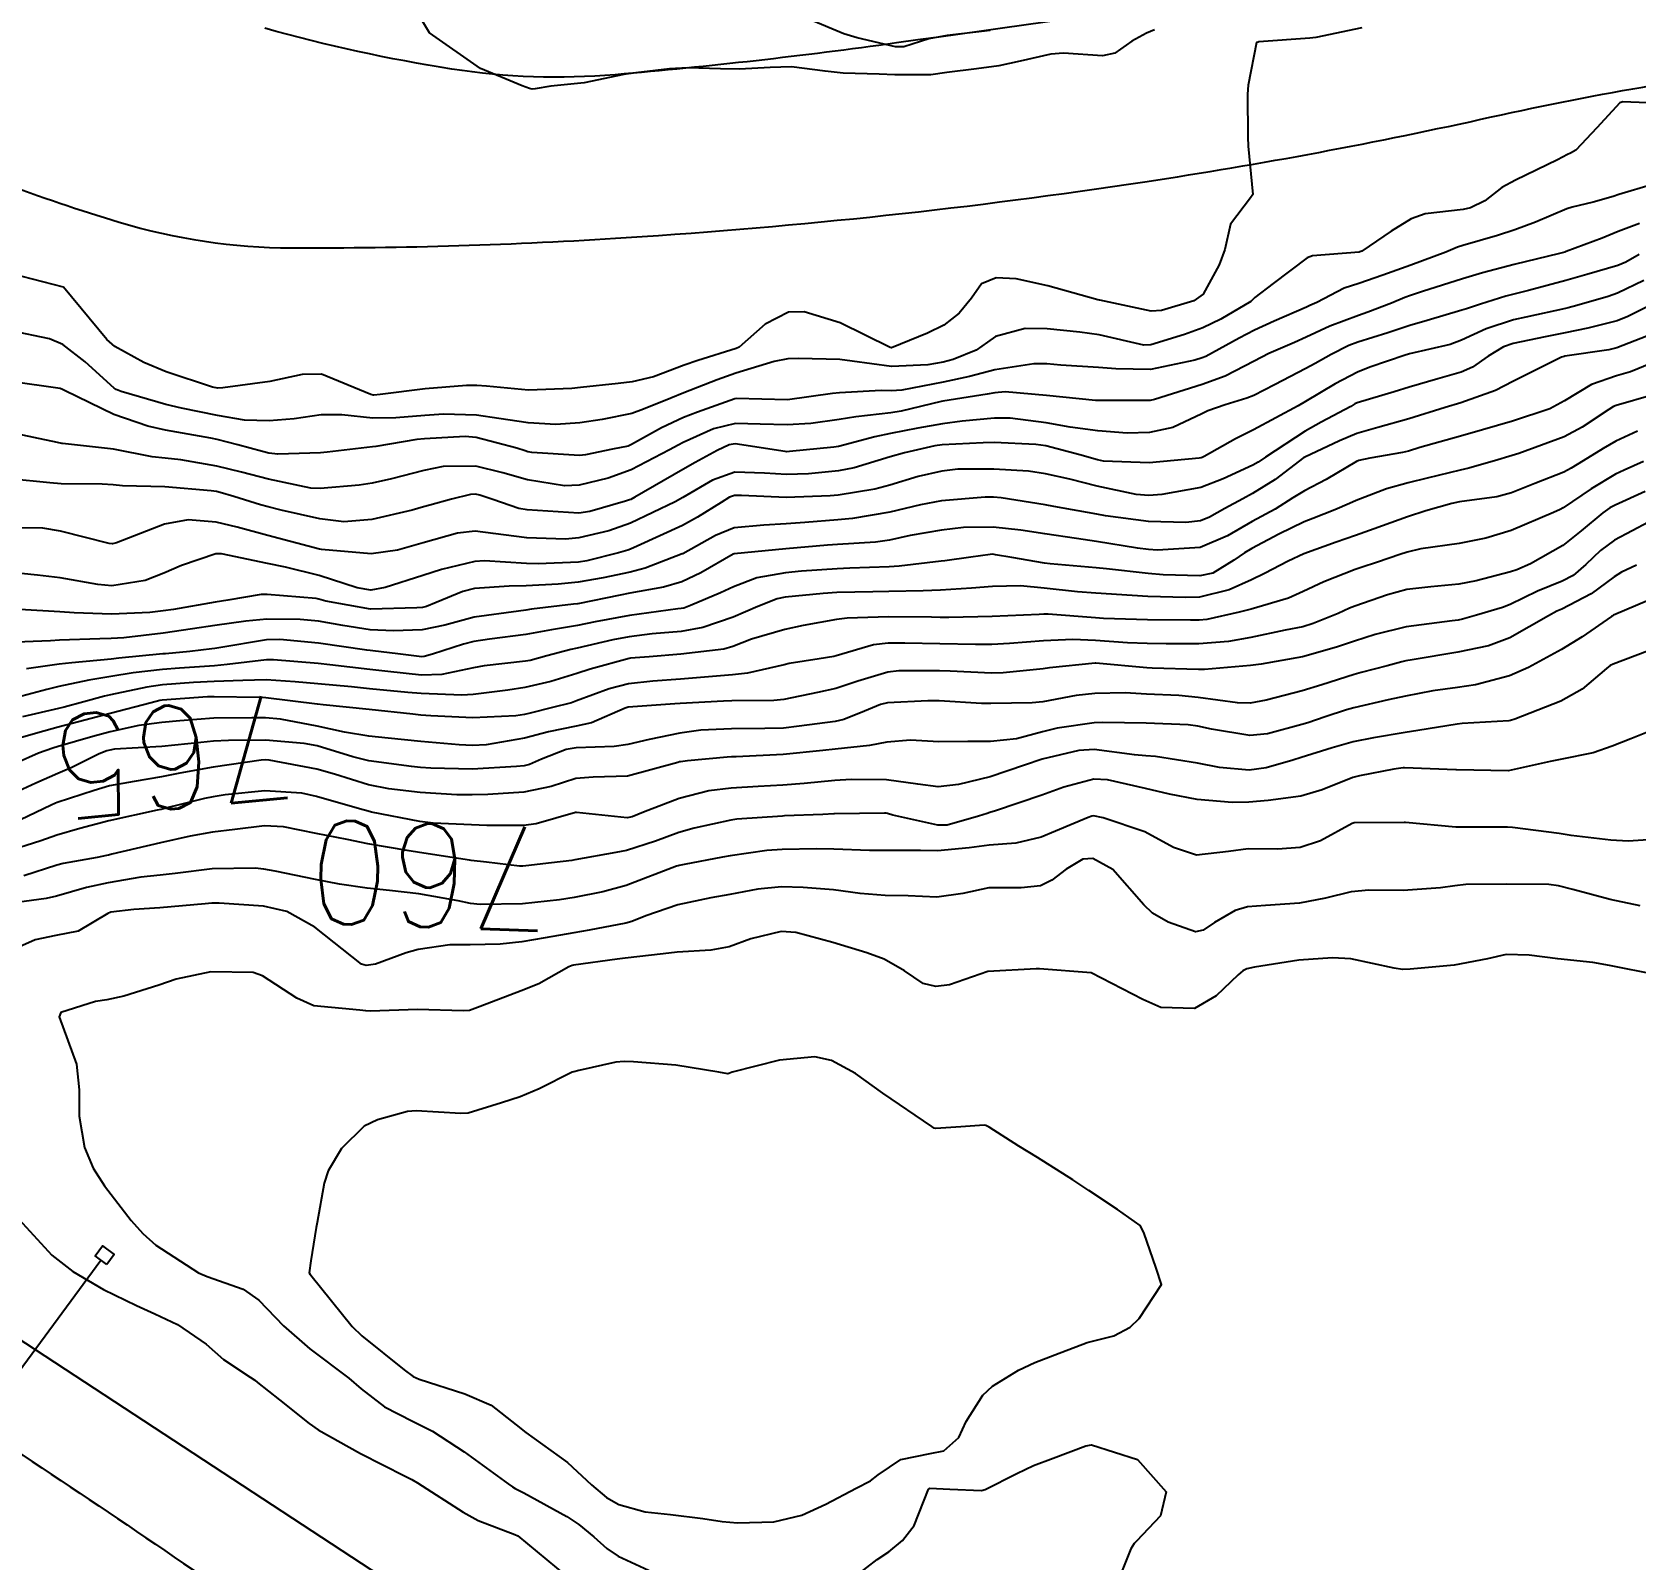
# Model space of a CAD drawing. Header units: metres. Extents: x 307586 to 320046, y 7427249 to 7434250.
# Drawn here: x 318467.9 to 318529.8, y 7430171.3 to 7430230.3 of the extents above; entities that cross this region are included whole.
import ezdxf
from ezdxf.enums import TextEntityAlignment as Align

# ---------------------------------------------------------------- set-up
doc = ezdxf.new("R2010")
doc.units = ezdxf.units.M
doc.header["$MEASUREMENT"] = 0
for name, color, linetype in [('Cotas', 45, 'Continuous'), ('Curvas de Nivel 1m', 11, 'Continuous'), ('Curvas de Nivel 5m', 15, 'Continuous'), ('Linha Férrea', 20, 'Continuous'), ('Portico', 45, 'Continuous'), ('Vias Primárias', 230, 'Continuous')]:
    doc.layers.add(name, color=color, linetype=linetype)
doc.styles.add('Style-STANDARD', font='STANDARD.shx')

msp = doc.modelspace()

# ---------------------------------------------------------------- linework, layer by layer
at = {"layer": 'Curvas de Nivel 1m', "flags": 128}
for points, elevation in [([(318511.237, 7430230.349), (318510.92, 7430230.23), (318510.355, 7430229.919), (318509.7, 7430229.451), (318509.224, 7430229.353), (318507.722, 7430229.456), (318507.225, 7430229.418), (318506.049, 7430229.139), (318505.218, 7430228.965), (318504.356, 7430228.849), (318503.213, 7430228.703), (318502.6, 7430228.621), (318501.212, 7430228.612), (318500.602, 7430228.646), (318499.212, 7430228.681), (318498.511, 7430228.763), (318497.216, 7430228.925), (318496.396, 7430228.901), (318495.214, 7430228.84), (318494.47, 7430228.851), (318493.214, 7430228.882), (318492.502, 7430228.842), (318491.211, 7430228.697), (318490.742, 7430228.622), (318489.205, 7430228.308), (318489.084, 7430228.292), (318487.929, 7430228.183), (318487.312, 7430228.079), (318487.202, 7430228.058), (318487.102, 7430228.092), (318486.81, 7430228.196), (318485.213, 7430228.859), (318483.233, 7430230.24), (318482.486, 7430231.492)], 779), ([(318519.239, 7430230.427), (318517.467, 7430230.06), (318517.235, 7430230.028), (318515.259, 7430229.885), (318515.233, 7430229.876), (318515.174, 7430229.861), (318514.852, 7430228.22), (318514.826, 7430227.864), (318514.841, 7430226.209), (318514.851, 7430225.863), (318515.035, 7430223.991), (318514.947, 7430223.862), (318514.166, 7430222.851), (318513.953, 7430221.872), (318513.728, 7430221.273), (318513.116, 7430220.149), (318512.752, 7430219.885), (318511.501, 7430219.51), (318511.107, 7430219.484), (318509.128, 7430219.915), (318509.113, 7430219.915), (318509.042, 7430219.931), (318507.118, 7430220.47), (318505.888, 7430220.736), (318505.121, 7430220.771), (318504.556, 7430220.548), (318504.164, 7430219.989), (318503.691, 7430219.407), (318503.097, 7430218.948), (318502.463, 7430218.639), (318501.084, 7430218.072), (318501.031, 7430218.083), (318499.098, 7430219.033), (318497.702, 7430219.466), (318497.104, 7430219.447), (318496.195, 7430218.985), (318495.19, 7430218.098), (318495.082, 7430218.049), (318493.604, 7430217.589), (318493.076, 7430217.397), (318491.884, 7430216.951), (318491.069, 7430216.763), (318490.523, 7430216.701), (318489.067, 7430216.535), (318488.739, 7430216.5), (318487.065, 7430216.442), (318485.441, 7430216.588), (318485.067, 7430216.623), (318484.671, 7430216.619), (318483.065, 7430216.487), (318481.338, 7430216.266), (318481.089, 7430216.243), (318481.063, 7430216.242), (318480.974, 7430216.271), (318479.071, 7430217.049), (318478.322, 7430217.046), (318477.068, 7430216.77), (318475.255, 7430216.528), (318475.065, 7430216.517), (318474.855, 7430216.552), (318473.071, 7430217.145), (318472.211, 7430217.509), (318471.08, 7430218.127), (318470.776, 7430218.393), (318469.103, 7430220.41), (318467.11, 7430220.935)], 778), ([(318531.201, 7430227.493), (318529.32, 7430227.57), (318529.201, 7430227.531), (318528.316, 7430226.575), (318527.502, 7430225.707), (318527.294, 7430225.596), (318527.181, 7430225.539), (318526.791, 7430225.328), (318525.171, 7430224.553), (318524.647, 7430224.266), (318523.996, 7430223.752), (318523.438, 7430223.478), (318523.158, 7430223.417), (318521.69, 7430223.247), (318521.152, 7430223.06), (318520.369, 7430222.573), (318519.244, 7430221.809), (318519.168, 7430221.774), (318519.132, 7430221.764), (318517.331, 7430221.628), (318517.13, 7430221.553), (318515.822, 7430220.552), (318515.114, 7430220.015), (318515.037, 7430219.937), (318514.951, 7430219.862), (318513.793, 7430219.183), (318513.097, 7430218.851), (318512.392, 7430218.592), (318511.087, 7430218.189), (318510.821, 7430218.179), (318509.092, 7430218.568), (318508.351, 7430218.681), (318507.096, 7430218.809), (318506.238, 7430218.821), (318505.091, 7430218.508), (318504.78, 7430218.291), (318504.344, 7430217.987), (318503.46, 7430217.616), (318503.078, 7430217.522), (318502.483, 7430217.415), (318501.076, 7430217.357), (318499.564, 7430217.559), (318499.079, 7430217.621), (318497.489, 7430217.656), (318497.079, 7430217.65), (318496.55, 7430217.55), (318495.073, 7430217.094), (318494.342, 7430216.835), (318493.065, 7430216.328), (318492.563, 7430216.127), (318491.5, 7430215.699), (318491.054, 7430215.542), (318489.902, 7430215.31), (318489.048, 7430215.177), (318488.115, 7430215.111), (318487.048, 7430215.172), (318485.912, 7430215.345), (318485.052, 7430215.47), (318483.779, 7430215.506), (318483.051, 7430215.465), (318481.936, 7430215.371), (318481.049, 7430215.355), (318479.851, 7430215.481), (318479.051, 7430215.481), (318478.014, 7430215.335), (318477.047, 7430215.248), (318476.09, 7430215.281), (318475.05, 7430215.462), (318473.66, 7430215.748), (318473.056, 7430215.885), (318471.336, 7430216.386), (318471.138, 7430216.464), (318471.064, 7430216.511), (318469.941, 7430217.535), (318469.081, 7430218.199), (318468.568, 7430218.415), (318467.086, 7430218.727)], 777), ([(318530.464, 7430224.383), (318529.166, 7430223.991), (318528.941, 7430223.916), (318528.178, 7430223.7), (318527.358, 7430223.51), (318527.159, 7430223.44), (318525.953, 7430222.926), (318525.146, 7430222.631), (318524.474, 7430222.416), (318523.137, 7430222.022), (318522.938, 7430221.96), (318522.481, 7430221.77), (318521.128, 7430221.269), (318520.049, 7430220.876), (318519.12, 7430220.56), (318518.563, 7430220.371), (318517.503, 7430219.826), (318517.239, 7430219.701), (318517.11, 7430219.649), (318515.853, 7430219.098), (318515.096, 7430218.754), (318514.508, 7430218.45), (318513.48, 7430217.876), (318513.221, 7430217.739), (318513.081, 7430217.685), (318512.791, 7430217.595), (318511.076, 7430217.239), (318509.743, 7430217.257), (318509.077, 7430217.313), (318507.615, 7430217.407), (318507.078, 7430217.457), (318506.581, 7430217.46), (318505.075, 7430217.221), (318504.091, 7430216.971), (318503.07, 7430216.746), (318501.477, 7430216.434), (318501.067, 7430216.409), (318500.679, 7430216.421), (318499.066, 7430216.336), (318498.806, 7430216.313), (318497.063, 7430216.07), (318495.076, 7430216.113), (318495.031, 7430216.1), (318493.586, 7430215.583), (318493.052, 7430215.376), (318492.198, 7430214.98), (318491.036, 7430214.335), (318490.905, 7430214.281), (318490.303, 7430214.157), (318489.261, 7430213.937), (318489.03, 7430213.915), (318487.185, 7430214.035), (318487.032, 7430214.06), (318486.929, 7430214.089), (318486.615, 7430214.196), (318485.039, 7430214.611), (318484.615, 7430214.648), (318483.038, 7430214.558), (318482.753, 7430214.529), (318481.166, 7430214.268), (318481.033, 7430214.249), (318479.281, 7430214.037), (318479.03, 7430214.019), (318477.376, 7430213.96), (318477.03, 7430214.008), (318476.787, 7430214.07), (318475.841, 7430214.328), (318475.036, 7430214.534), (318474.797, 7430214.582), (318473.041, 7430214.895), (318472.362, 7430215.051), (318471.05, 7430215.498), (318469.168, 7430216.409), (318469.063, 7430216.468), (318468.978, 7430216.496), (318467.066, 7430216.77)], 776), ([(318529.954, 7430221.682), (318529.437, 7430221.379), (318529.129, 7430221.252), (318527.927, 7430220.9), (318527.123, 7430220.679), (318525.677, 7430220.29), (318525.117, 7430220.151), (318524.798, 7430220.062), (318523.819, 7430219.753), (318523.287, 7430219.582), (318523.109, 7430219.524), (318521.76, 7430219.124), (318521.1, 7430218.93), (318520.243, 7430218.651), (318519.09, 7430218.295), (318518.741, 7430218.161), (318518.055, 7430217.82), (318517.434, 7430217.472), (318517.077, 7430217.273), (318515.871, 7430216.648), (318515.067, 7430216.235), (318514.802, 7430216.126), (318513.963, 7430215.871), (318513.297, 7430215.642), (318513.058, 7430215.524), (318511.945, 7430215.001), (318511.046, 7430214.797), (318510.183, 7430214.781), (318509.047, 7430214.862), (318507.977, 7430215.013), (318507.051, 7430215.174), (318505.663, 7430215.361), (318505.054, 7430215.36), (318503.81, 7430215.234), (318503.05, 7430215.139), (318502.097, 7430214.964), (318501.044, 7430214.761), (318500.437, 7430214.641), (318499.036, 7430214.268), (318498.854, 7430214.233), (318497.133, 7430214.069), (318497.042, 7430214.061), (318496.972, 7430214.071), (318495.037, 7430214.366), (318494.807, 7430214.332), (318494.345, 7430214.107), (318493.501, 7430213.643), (318493.025, 7430213.372), (318491.167, 7430212.3), (318491.014, 7430212.219), (318490.965, 7430212.199), (318490.811, 7430212.152), (318489.43, 7430211.745), (318489.008, 7430211.691), (318487.41, 7430211.785), (318487.009, 7430211.812), (318486.684, 7430211.869), (318485.68, 7430212.21), (318485.18, 7430212.383), (318485.015, 7430212.424), (318484.822, 7430212.414), (318484.083, 7430212.229), (318483.249, 7430211.999), (318483.01, 7430211.933), (318482.569, 7430211.807), (318481.005, 7430211.438), (318479.929, 7430211.356), (318479.005, 7430211.465), (318477.508, 7430211.805), (318477.009, 7430211.932), (318476.711, 7430212.015), (318475.679, 7430212.33), (318475.158, 7430212.482), (318475.015, 7430212.518), (318474.807, 7430212.55), (318473.016, 7430212.698), (318471.378, 7430212.746), (318471.017, 7430212.778), (318470.601, 7430212.811), (318469.017, 7430212.816), (318468.575, 7430212.856), (318467.019, 7430213.012)], 774), ([(318530.13, 7430220.673), (318529.118, 7430220.188), (318528.751, 7430220.059), (318527.541, 7430219.706), (318527.204, 7430219.617), (318527.111, 7430219.594), (318525.579, 7430219.259), (318525.104, 7430219.151), (318524.041, 7430218.808), (318523.092, 7430218.374), (318522.649, 7430218.207), (318521.084, 7430217.843), (318521.041, 7430217.833), (318520.919, 7430217.792), (318519.556, 7430217.327), (318519.076, 7430217.135), (318518.21, 7430216.68), (318517.065, 7430215.994), (318516.788, 7430215.834), (318515.053, 7430214.903), (318514.363, 7430214.554), (318513.153, 7430213.879), (318513.073, 7430213.839), (318513.032, 7430213.823), (318512.961, 7430213.81), (318511.03, 7430213.627), (318509.263, 7430213.695), (318509.031, 7430213.741), (318508.35, 7430213.937), (318507.038, 7430214.282), (318506.652, 7430214.342), (318505.039, 7430214.411), (318504.618, 7430214.405), (318503.038, 7430214.33), (318502.75, 7430214.291), (318501.575, 7430214.022), (318501.031, 7430213.866), (318499.635, 7430213.436), (318499.026, 7430213.319), (318497.877, 7430213.209), (318497.024, 7430213.175), (318496.179, 7430213.237), (318495.025, 7430213.267), (318494.164, 7430212.966), (318493.015, 7430212.286), (318492.724, 7430212.124), (318491.004, 7430211.307), (318490.161, 7430210.999), (318488.999, 7430210.731), (318488.487, 7430210.687), (318486.998, 7430210.734), (318485.69, 7430210.899), (318485.001, 7430210.993), (318484.313, 7430210.913), (318482.996, 7430210.541), (318481.996, 7430210.255), (318480.991, 7430210.117), (318479.067, 7430210.289), (318478.993, 7430210.3), (318476.998, 7430210.824), (318475.813, 7430211.14), (318475.003, 7430211.336), (318473.919, 7430211.435), (318473.002, 7430211.261), (318471.149, 7430210.543), (318470.994, 7430210.497), (318470.872, 7430210.514), (318468.992, 7430210.995), (318468.305, 7430211.105), (318466.993, 7430211.122)], 773), ([(318530.309, 7430219.678), (318529.514, 7430219.279), (318529.104, 7430219.119), (318527.974, 7430218.827), (318527.097, 7430218.656), (318526.315, 7430218.502), (318525.09, 7430218.243), (318524.716, 7430218.116), (318524.114, 7430217.75), (318523.512, 7430217.322), (318523.077, 7430217.131), (318522.171, 7430216.871), (318521.071, 7430216.555), (318520.486, 7430216.379), (318519.064, 7430215.942), (318518.971, 7430215.904), (318518.817, 7430215.812), (318517.673, 7430215.207), (318517.053, 7430214.859), (318515.524, 7430213.853), (318515.243, 7430213.654), (318515.038, 7430213.538), (318513.883, 7430213.012), (318513.021, 7430212.683), (318511.522, 7430212.406), (318511.018, 7430212.373), (318510.523, 7430212.409), (318509.021, 7430212.727), (318507.969, 7430212.995), (318507.025, 7430213.207), (318506.37, 7430213.304), (318505.027, 7430213.383), (318503.639, 7430213.381), (318503.026, 7430213.314), (318502.107, 7430213.097), (318501.02, 7430212.765), (318500.435, 7430212.62), (318499.016, 7430212.382), (318498.716, 7430212.353), (318497.015, 7430212.286), (318495.289, 7430212.369), (318495.016, 7430212.369), (318494.817, 7430212.3), (318494.501, 7430212.105), (318493.587, 7430211.534), (318493.004, 7430211.217), (318491.261, 7430210.412), (318490.994, 7430210.291), (318490.892, 7430210.253), (318490.54, 7430210.155), (318489.311, 7430209.844), (318488.987, 7430209.799), (318487.438, 7430209.734), (318486.986, 7430209.739), (318485.36, 7430209.842), (318484.987, 7430209.825), (318483.699, 7430209.516), (318482.979, 7430209.283), (318481.529, 7430208.819), (318480.97, 7430208.719), (318480.446, 7430208.8), (318478.978, 7430209.281), (318477.681, 7430209.605), (318476.984, 7430209.738), (318475.207, 7430210.12), (318474.99, 7430210.121), (318473.665, 7430209.67), (318472.978, 7430209.373), (318472.255, 7430209.09), (318470.97, 7430208.885), (318470.432, 7430208.932), (318468.971, 7430209.194), (318468.103, 7430209.288), (318466.973, 7430209.414)], 772), ([(318530.25, 7430218.524), (318529.089, 7430218.073), (318528.78, 7430218), (318527.083, 7430217.746), (318527.052, 7430217.741), (318526.951, 7430217.712), (318525.073, 7430216.767), (318524.397, 7430216.42), (318523.065, 7430215.946), (318522.465, 7430215.769), (318521.058, 7430215.324), (318519.862, 7430214.995), (318519.052, 7430214.762), (318518.38, 7430214.486), (318517.043, 7430213.855), (318517.002, 7430213.831), (318515.894, 7430212.983), (318515.022, 7430212.442), (318514.642, 7430212.238), (318513.957, 7430211.871), (318513.356, 7430211.53), (318513.008, 7430211.387), (318512.445, 7430211.326), (318511.008, 7430211.369), (318509.348, 7430211.588), (318509.01, 7430211.648), (318507.346, 7430211.947), (318507.013, 7430212.007), (318505.318, 7430212.278), (318505.016, 7430212.303), (318504.698, 7430212.302), (318503.015, 7430212.169), (318502.203, 7430212.012), (318501.01, 7430211.724), (318499.572, 7430211.48), (318499.007, 7430211.425), (318497.736, 7430211.332), (318497.005, 7430211.27), (318496.149, 7430211.228), (318495.003, 7430211.118), (318494.277, 7430210.83), (318493.017, 7430210.12), (318493, 7430210.113), (318491.562, 7430209.563), (318490.982, 7430209.411), (318489.948, 7430209.19), (318488.976, 7430209.022), (318488.206, 7430208.946), (318486.973, 7430208.883), (318486.31, 7430208.863), (318484.971, 7430208.776), (318484.528, 7430208.666), (318483.5, 7430208.235), (318483.118, 7430208.082), (318482.961, 7430208.05), (318482.745, 7430208.028), (318480.96, 7430207.977), (318479.232, 7430208.287), (318478.964, 7430208.37), (318478.861, 7430208.394), (318476.966, 7430208.543), (318476.736, 7430208.544), (318475.446, 7430208.333), (318474.962, 7430208.247), (318473.347, 7430207.968), (318472.958, 7430207.909), (318472.441, 7430207.851), (318470.957, 7430207.789), (318469.517, 7430207.844), (318468.958, 7430207.876), (318467.416, 7430207.967)], 771), ([(318530.493, 7430216.252), (318529.064, 7430215.844), (318528.954, 7430215.801), (318528.782, 7430215.693), (318527.756, 7430215.003), (318527.052, 7430214.635), (318525.305, 7430213.995), (318525.045, 7430213.912), (318524.912, 7430213.874), (318524.487, 7430213.746), (318523.368, 7430213.427), (318523.037, 7430213.344), (318521.77, 7430213.041), (318521.029, 7430212.856), (318520.194, 7430212.63), (318519.018, 7430212.177), (318518.769, 7430212.06), (318518.203, 7430211.818), (318517.351, 7430211.485), (318517.008, 7430211.346), (318516.034, 7430210.876), (318514.998, 7430210.321), (318514.708, 7430210.151), (318514.298, 7430209.867), (318513.488, 7430209.372), (318512.984, 7430209.262), (318511.575, 7430209.31), (318510.985, 7430209.358), (318509.376, 7430209.537), (318508.988, 7430209.573), (318507.21, 7430209.728), (318506.99, 7430209.751), (318505.73, 7430209.969), (318505.098, 7430210.083), (318504.994, 7430210.098), (318504.883, 7430210.092), (318504.144, 7430209.988), (318503.141, 7430209.848), (318502.99, 7430209.827), (318501.374, 7430209.637), (318500.987, 7430209.609), (318499.473, 7430209.558), (318498.985, 7430209.536), (318497.601, 7430209.447), (318496.983, 7430209.388), (318495.876, 7430209.19), (318494.974, 7430208.847), (318494.472, 7430208.604), (318493.31, 7430208.117), (318493.058, 7430208.023), (318492.962, 7430208.008), (318492.83, 7430207.99), (318490.959, 7430207.74), (318489.633, 7430207.486), (318488.955, 7430207.352), (318487.954, 7430207.179), (318486.951, 7430206.999), (318485.56, 7430206.822), (318484.948, 7430206.734), (318484.544, 7430206.627), (318483.359, 7430206.236), (318483.035, 7430206.146), (318482.941, 7430206.141), (318482.019, 7430206.254), (318481.049, 7430206.373), (318480.944, 7430206.384), (318480.817, 7430206.398), (318478.947, 7430206.665), (318477.454, 7430206.811), (318476.948, 7430206.794), (318475.097, 7430206.49), (318474.944, 7430206.464), (318474.835, 7430206.45), (318473.984, 7430206.35), (318473.041, 7430206.259), (318472.941, 7430206.252), (318471.239, 7430206.085), (318470.938, 7430206.053), (318469.429, 7430205.912), (318468.935, 7430205.852), (318467.678, 7430205.676)], 769), ([(318529.881, 7430214.855), (318529.051, 7430214.469), (318528.563, 7430214.179), (318527.789, 7430213.703), (318527.324, 7430213.421), (318527.036, 7430213.27), (318525.927, 7430212.829), (318525.024, 7430212.474), (318524.45, 7430212.317), (318523.018, 7430212.119), (318522.72, 7430212.061), (318521.716, 7430211.779), (318521.011, 7430211.551), (318519.723, 7430211.085), (318519.003, 7430210.826), (318518.256, 7430210.562), (318516.996, 7430210.111), (318516.4, 7430209.839), (318515.477, 7430209.361), (318514.982, 7430209.114), (318514.123, 7430208.721), (318512.971, 7430208.449), (318512.43, 7430208.429), (318510.971, 7430208.475), (318510.376, 7430208.511), (318508.973, 7430208.598), (318508.259, 7430208.652), (318506.976, 7430208.792), (318506.064, 7430208.876), (318504.976, 7430208.859), (318504.17, 7430208.793), (318502.974, 7430208.712), (318502.302, 7430208.682), (318500.972, 7430208.656), (318500.36, 7430208.649), (318498.972, 7430208.623), (318498.436, 7430208.59), (318496.969, 7430208.446), (318496.661, 7430208.381), (318495.919, 7430208.086), (318494.959, 7430207.673), (318493.796, 7430207.27), (318492.953, 7430207.122), (318491.839, 7430207.024), (318490.951, 7430206.917), (318490.316, 7430206.789), (318488.946, 7430206.476), (318488.698, 7430206.42), (318487.766, 7430206.182), (318487.126, 7430206.002), (318486.94, 7430205.965), (318485.353, 7430205.797), (318484.935, 7430205.719), (318483.709, 7430205.454), (318482.931, 7430205.436), (318481.624, 7430205.569), (318480.934, 7430205.646), (318479.388, 7430205.833), (318478.937, 7430205.879), (318477.219, 7430206.027), (318476.939, 7430206.022), (318475.43, 7430205.838), (318474.935, 7430205.796), (318473.579, 7430205.707), (318472.932, 7430205.651), (318471.789, 7430205.519), (318470.928, 7430205.382), (318470.083, 7430205.24), (318468.922, 7430204.987), (318468.456, 7430204.879), (318466.913, 7430204.465)], 768), ([(318530.113, 7430213.679), (318529.375, 7430213.35), (318529.035, 7430213.188), (318528.093, 7430212.633), (318527.016, 7430211.895), (318526.898, 7430211.829), (318526.649, 7430211.715), (318525.006, 7430211.018), (318524.026, 7430210.726), (318523.001, 7430210.519), (318521.525, 7430210.309), (318520.997, 7430210.182), (318520.704, 7430210.085), (318519.846, 7430209.801), (318519.21, 7430209.587), (318518.988, 7430209.511), (318517.768, 7430209.035), (318516.975, 7430208.656), (318516.403, 7430208.407), (318514.965, 7430207.982), (318514.868, 7430207.957), (318514.508, 7430207.865), (318513.251, 7430207.586), (318512.96, 7430207.554), (318512.625, 7430207.551), (318510.96, 7430207.569), (318509.265, 7430207.622), (318508.96, 7430207.645), (318507.122, 7430207.788), (318506.961, 7430207.786), (318506.784, 7430207.776), (318504.96, 7430207.698), (318503.293, 7430207.663), (318502.96, 7430207.664), (318502.625, 7430207.671), (318500.959, 7430207.684), (318499.371, 7430207.633), (318498.958, 7430207.579), (318497.672, 7430207.347), (318496.954, 7430207.2), (318495.677, 7430206.816), (318494.947, 7430206.534), (318494.61, 7430206.44), (318492.944, 7430206.236), (318491.722, 7430206.138), (318491.005, 7430206.087), (318490.942, 7430206.079), (318489.442, 7430205.658), (318488.933, 7430205.496), (318487.918, 7430205.19), (318486.924, 7430204.948), (318486.268, 7430204.854), (318484.92, 7430204.69), (318484.483, 7430204.661), (318482.92, 7430204.72), (318482.405, 7430204.764), (318480.922, 7430204.905), (318480.227, 7430204.974), (318478.925, 7430205.092), (318478.047, 7430205.178), (318476.927, 7430205.245), (318476.026, 7430205.224), (318474.926, 7430205.187), (318474.122, 7430205.151), (318472.923, 7430205.055), (318472.318, 7430204.973), (318470.917, 7430204.666), (318470.692, 7430204.616), (318469.886, 7430204.4), (318469.126, 7430204.192), (318468.91, 7430204.142), (318467.514, 7430203.817)], 767), ([(318530.183, 7430212.521), (318529.018, 7430212.002), (318528.818, 7430211.89), (318528.545, 7430211.695), (318527.707, 7430211.002), (318527, 7430210.438), (318525.755, 7430209.729), (318525.223, 7430209.503), (318524.988, 7430209.422), (318523.661, 7430209.075), (318522.981, 7430208.945), (318521.907, 7430208.848), (318520.977, 7430208.737), (318520.237, 7430208.535), (318518.967, 7430208.093), (318518.766, 7430208.012), (318518.328, 7430207.816), (318517.364, 7430207.421), (318516.958, 7430207.302), (318516.284, 7430207.168), (318514.953, 7430206.889), (318514.088, 7430206.732), (318512.951, 7430206.643), (318511.688, 7430206.636), (318510.95, 7430206.648), (318510.189, 7430206.68), (318508.951, 7430206.774), (318508.084, 7430206.806), (318506.951, 7430206.755), (318505.631, 7430206.651), (318504.949, 7430206.617), (318504.322, 7430206.613), (318502.949, 7430206.647), (318501.594, 7430206.665), (318500.949, 7430206.669), (318500.379, 7430206.605), (318498.944, 7430206.172), (318498.849, 7430206.146), (318498.281, 7430206.057), (318497.132, 7430205.876), (318496.939, 7430205.835), (318495.515, 7430205.511), (318494.933, 7430205.439), (318493.707, 7430205.337), (318492.93, 7430205.277), (318491.86, 7430205.205), (318490.927, 7430205.099), (318490.175, 7430204.907), (318488.917, 7430204.434), (318488.721, 7430204.367), (318487.983, 7430204.179), (318487.13, 7430203.969), (318486.91, 7430203.913), (318486.575, 7430203.861), (318484.909, 7430203.779), (318483.289, 7430203.856), (318482.909, 7430203.892), (318482.59, 7430203.925), (318480.911, 7430204.102), (318479.135, 7430204.288), (318478.913, 7430204.307), (318478.893, 7430204.31), (318476.917, 7430204.557), (318476.66, 7430204.57), (318474.917, 7430204.599), (318474.668, 7430204.591), (318472.914, 7430204.459), (318472.827, 7430204.448), (318472.495, 7430204.366), (318470.909, 7430203.95), (318469.683, 7430203.625), (318468.903, 7430203.418), (318468.112, 7430203.207), (318466.897, 7430202.856)], 766), ([(318529.843, 7430209.682), (318529.264, 7430209.412), (318528.986, 7430209.222), (318528.102, 7430208.572), (318526.967, 7430207.983), (318526.777, 7430207.902), (318526.45, 7430207.718), (318524.954, 7430206.866), (318524.139, 7430206.56), (318522.948, 7430206.315), (318521.186, 7430206.027), (318520.945, 7430205.988), (318520.786, 7430205.95), (318520.215, 7430205.797), (318519.212, 7430205.536), (318518.939, 7430205.46), (318517.696, 7430205.062), (318516.933, 7430204.827), (318515.544, 7430204.466), (318514.928, 7430204.349), (318514.437, 7430204.356), (318512.923, 7430204.574), (318512.175, 7430204.64), (318510.925, 7430204.703), (318510.1, 7430204.744), (318508.925, 7430204.728), (318508.211, 7430204.65), (318506.92, 7430204.401), (318506.515, 7430204.36), (318504.918, 7430204.331), (318504.56, 7430204.342), (318502.919, 7430204.439), (318502.483, 7430204.443), (318500.918, 7430204.356), (318500.653, 7430204.296), (318500.041, 7430204.039), (318499.24, 7430203.716), (318498.909, 7430203.643), (318497.516, 7430203.455), (318496.906, 7430203.39), (318496.191, 7430203.366), (318494.906, 7430203.359), (318493.712, 7430203.305), (318492.904, 7430203.194), (318491.714, 7430202.951), (318490.899, 7430202.759), (318490.375, 7430202.678), (318488.897, 7430202.626), (318488.51, 7430202.561), (318487.56, 7430202.183), (318487.104, 7430201.975), (318486.89, 7430201.925), (318486.593, 7430201.897), (318484.889, 7430201.795), (318483.291, 7430201.834), (318482.889, 7430201.864), (318482.542, 7430201.898), (318480.891, 7430202.125), (318480.279, 7430202.276), (318478.897, 7430202.695), (318478.396, 7430202.797), (318476.899, 7430202.925), (318475.47, 7430202.903), (318474.898, 7430202.876), (318474.407, 7430202.836), (318472.896, 7430202.68), (318471.078, 7430202.57), (318470.894, 7430202.539), (318470.778, 7430202.507), (318470.476, 7430202.394), (318469.423, 7430201.867), (318468.881, 7430201.633), (318468.033, 7430201.261), (318466.867, 7430200.714)], 764), ([(318530.324, 7430208.326), (318528.964, 7430207.742), (318528.93, 7430207.724), (318528.877, 7430207.691), (318527.747, 7430206.91), (318526.95, 7430206.42), (318525.683, 7430205.729), (318524.94, 7430205.4), (318523.636, 7430205.053), (318522.935, 7430204.953), (318521.98, 7430204.821), (318520.931, 7430204.621), (318520.254, 7430204.473), (318518.927, 7430204.169), (318518.648, 7430204.091), (318517.827, 7430203.821), (318517.151, 7430203.596), (318516.918, 7430203.53), (318515.595, 7430203.168), (318514.912, 7430203.104), (318513.433, 7430203.349), (318512.909, 7430203.463), (318512.535, 7430203.511), (318510.91, 7430203.582), (318509.235, 7430203.601), (318508.909, 7430203.587), (318507.473, 7430203.378), (318506.906, 7430203.239), (318505.908, 7430202.97), (318504.902, 7430202.872), (318504.021, 7430202.87), (318502.902, 7430202.862), (318501.808, 7430202.922), (318500.901, 7430202.845), (318500.223, 7430202.713), (318498.898, 7430202.567), (318498.429, 7430202.523), (318496.896, 7430202.373), (318495.076, 7430202.279), (318494.895, 7430202.274), (318494.73, 7430202.266), (318493.201, 7430202.117), (318492.927, 7430202.086), (318492.893, 7430202.079), (318492.824, 7430202.052), (318490.887, 7430201.533), (318489.556, 7430201.494), (318488.886, 7430201.436), (318487.932, 7430201.13), (318486.88, 7430200.907), (318485.496, 7430200.828), (318484.879, 7430200.813), (318484.29, 7430200.815), (318482.88, 7430200.899), (318481.661, 7430201.039), (318480.882, 7430201.197), (318479.567, 7430201.602), (318478.888, 7430201.794), (318477.045, 7430202.154), (318476.891, 7430202.167), (318476.731, 7430202.152), (318474.888, 7430201.872), (318473.596, 7430201.643), (318472.884, 7430201.5), (318471.829, 7430201.328), (318470.874, 7430201.158), (318470.292, 7430200.976), (318468.865, 7430200.519), (318468.789, 7430200.486), (318468.63, 7430200.412), (318467.444, 7430199.838)], 763), ([(318530.275, 7430206.352), (318528.945, 7430205.858), (318528.833, 7430205.802), (318528.69, 7430205.693), (318527.752, 7430204.884), (318526.93, 7430204.422), (318525.145, 7430203.737), (318524.983, 7430203.678), (318524.922, 7430203.67), (318523.114, 7430203.565), (318522.92, 7430203.543), (318521.408, 7430203.29), (318520.914, 7430203.221), (318519.698, 7430203.015), (318518.909, 7430202.855), (318518.097, 7430202.626), (318516.899, 7430202.251), (318516.58, 7430202.152), (318515.546, 7430201.85), (318514.892, 7430201.76), (318513.745, 7430201.871), (318512.894, 7430202.026), (318511.277, 7430202.285), (318510.897, 7430202.314), (318510.458, 7430202.354), (318508.899, 7430202.559), (318508.308, 7430202.526), (318506.895, 7430202.189), (318506.216, 7430201.96), (318504.888, 7430201.503), (318503.668, 7430201.21), (318502.884, 7430201.118), (318502.093, 7430201.22), (318500.887, 7430201.391), (318499.526, 7430201.404), (318498.886, 7430201.364), (318497.702, 7430201.245), (318496.884, 7430201.183), (318495.933, 7430201.134), (318494.883, 7430201.068), (318494.026, 7430200.964), (318492.878, 7430200.672), (318491.501, 7430200.141), (318491.061, 7430199.956), (318490.869, 7430199.921), (318488.91, 7430200.132), (318488.872, 7430200.132), (318487.359, 7430199.692), (318486.864, 7430199.622), (318485.454, 7430199.622), (318484.864, 7430199.646), (318483.384, 7430199.716), (318482.866, 7430199.783), (318480.997, 7430200.142), (318480.871, 7430200.174), (318480.538, 7430200.273), (318478.877, 7430200.748), (318478.307, 7430200.867), (318476.879, 7430200.96), (318475.352, 7430200.807), (318474.877, 7430200.73), (318474.553, 7430200.666), (318473.307, 7430200.356), (318472.963, 7430200.268), (318472.871, 7430200.243), (318472.723, 7430200.214), (318470.857, 7430199.801), (318469.74, 7430199.515), (318468.851, 7430199.256), (318468.234, 7430199.031), (318466.845, 7430198.595)], 762), ([(318530.92, 7430203.484), (318529.626, 7430202.969), (318528.908, 7430202.69), (318528.169, 7430202.432), (318526.9, 7430202.17), (318526.518, 7430202.097), (318524.893, 7430201.74), (318522.893, 7430201.774), (318522.876, 7430201.778), (318520.894, 7430201.854), (318520.835, 7430201.849), (318520.478, 7430201.794), (318519.149, 7430201.548), (318518.89, 7430201.477), (318517.704, 7430201.002), (318516.882, 7430200.756), (318515.618, 7430200.587), (318514.88, 7430200.523), (318514.235, 7430200.511), (318512.88, 7430200.627), (318511.817, 7430200.831), (318510.884, 7430201.049), (318509.423, 7430201.389), (318508.888, 7430201.408), (318507.727, 7430201.099), (318506.881, 7430200.794), (318505.094, 7430200.195), (318504.874, 7430200.123), (318504.768, 7430200.087), (318504.435, 7430199.984), (318503.223, 7430199.641), (318502.867, 7430199.636), (318501.129, 7430200.026), (318500.93, 7430200.086), (318500.874, 7430200.096), (318500.807, 7430200.097), (318498.873, 7430200.073), (318498.848, 7430200.076), (318498.422, 7430200.055), (318496.948, 7430199.993), (318496.872, 7430199.989), (318495.101, 7430199.865), (318494.869, 7430199.829), (318493.457, 7430199.521), (318492.862, 7430199.359), (318491.964, 7430199.026), (318490.851, 7430198.658), (318490.427, 7430198.576), (318488.845, 7430198.295), (318488.739, 7430198.276), (318487.951, 7430198.179), (318486.962, 7430198.068), (318486.842, 7430198.059), (318486.71, 7430198.06), (318485.441, 7430198.211), (318484.844, 7430198.275), (318484.781, 7430198.283), (318482.848, 7430198.584), (318482.451, 7430198.644), (318480.853, 7430198.913), (318480.053, 7430199.08), (318478.858, 7430199.314), (318477.596, 7430199.569), (318476.863, 7430199.618), (318475.715, 7430199.473), (318474.858, 7430199.363), (318473.991, 7430199.213), (318472.852, 7430198.954), (318470.973, 7430198.516), (318470.844, 7430198.482), (318470.768, 7430198.466), (318470.404, 7430198.394), (318469.088, 7430198.16), (318468.84, 7430198.092), (318467.576, 7430197.682)], 761), ([(318529.992, 7430196.518), (318528.834, 7430196.766), (318527.387, 7430197.155), (318526.839, 7430197.297), (318526.465, 7430197.341), (318524.839, 7430197.358), (318523.252, 7430197.343), (318522.838, 7430197.296), (318522.285, 7430197.216), (318520.836, 7430197.118), (318519.515, 7430197.124), (318518.835, 7430197.068), (318517.835, 7430196.818), (318516.831, 7430196.63), (318515.519, 7430196.539), (318514.829, 7430196.484), (318514.356, 7430196.336), (318513.554, 7430195.873), (318513.109, 7430195.586), (318512.818, 7430195.522), (318511.766, 7430195.896), (318511.162, 7430196.241), (318510.829, 7430196.556), (318509.623, 7430197.922), (318508.849, 7430198.352), (318508.462, 7430198.32), (318507.82, 7430197.94), (318507.271, 7430197.514), (318506.836, 7430197.298), (318506.09, 7430197.216), (318504.835, 7430197.219), (318503.829, 7430196.994), (318502.832, 7430196.859), (318501.72, 7430196.905), (318500.832, 7430196.922), (318499.872, 7430197), (318498.834, 7430197.135), (318497.662, 7430197.234), (318496.835, 7430197.252), (318495.912, 7430197.162), (318494.832, 7430196.963), (318494.102, 7430196.835), (318492.827, 7430196.565), (318491.586, 7430196.139), (318491.045, 7430195.921), (318490.819, 7430195.858), (318489.402, 7430195.577), (318488.813, 7430195.481), (318487.699, 7430195.292), (318486.807, 7430195.133), (318485.965, 7430195.043), (318484.805, 7430195.02), (318484.022, 7430195.01), (318482.802, 7430194.838), (318482.336, 7430194.711), (318481.157, 7430194.265), (318480.792, 7430194.216), (318480.613, 7430194.272), (318478.814, 7430195.692), (318477.727, 7430196.301), (318476.825, 7430196.506), (318475.118, 7430196.628), (318474.826, 7430196.621), (318474.569, 7430196.599), (318472.824, 7430196.451), (318471.82, 7430196.375), (318470.933, 7430196.277), (318470.82, 7430196.222), (318469.671, 7430195.54), (318468.807, 7430195.377), (318468.015, 7430195.208), (318466.796, 7430194.665)], 759), ([(318530.616, 7430193.86), (318528.808, 7430194.216), (318528.167, 7430194.339), (318526.811, 7430194.472), (318525.7, 7430194.615), (318524.812, 7430194.64), (318524.088, 7430194.469), (318522.808, 7430194.237), (318521.102, 7430194.082), (318520.806, 7430194.069), (318520.485, 7430194.114), (318518.81, 7430194.472), (318518.112, 7430194.515), (318516.809, 7430194.423), (318515.096, 7430194.154), (318514.796, 7430194.085), (318514.643, 7430194.013), (318514.46, 7430193.863), (318513.614, 7430193.042), (318512.78, 7430192.553), (318511.476, 7430192.596), (318510.783, 7430192.909), (318508.793, 7430193.93), (318506.795, 7430194.083), (318506.664, 7430194.083), (318504.793, 7430193.98), (318503.314, 7430193.469), (318502.787, 7430193.402), (318502.303, 7430193.523), (318501.585, 7430194.018), (318500.799, 7430194.461), (318500.131, 7430194.709), (318498.809, 7430195.104), (318497.387, 7430195.491), (318496.815, 7430195.529), (318495.651, 7430195.247), (318494.805, 7430194.938), (318494.099, 7430194.812), (318492.802, 7430194.737), (318492.261, 7430194.668), (318490.798, 7430194.495), (318490.489, 7430194.461), (318488.794, 7430194.234), (318488.743, 7430194.221), (318488.612, 7430194.172), (318487.455, 7430193.515), (318486.783, 7430193.237), (318485.196, 7430192.633), (318484.776, 7430192.483), (318484.535, 7430192.463), (318482.776, 7430192.52), (318480.963, 7430192.455), (318480.775, 7430192.462), (318480.553, 7430192.494), (318478.777, 7430192.666), (318478.118, 7430192.958), (318476.788, 7430193.823), (318476.426, 7430193.952), (318474.789, 7430193.968), (318473.452, 7430193.687), (318472.784, 7430193.464), (318471.429, 7430193.03), (318470.778, 7430192.894), (318470.344, 7430192.828), (318468.995, 7430192.408), (318468.942, 7430192.237), (318469.606, 7430190.401), (318469.711, 7430189.422), (318469.705, 7430188.4), (318469.915, 7430187.193), (318470.245, 7430186.395), (318470.693, 7430185.707), (318471.722, 7430184.374), (318472.162, 7430183.862), (318472.664, 7430183.421), (318474.323, 7430182.343), (318474.651, 7430182.209), (318476.045, 7430181.72), (318476.643, 7430181.294), (318477.601, 7430180.3), (318478.62, 7430179.415), (318480.118, 7430178.275), (318480.599, 7430177.865), (318481.505, 7430177.17), (318482.587, 7430176.62), (318483.35, 7430176.232), (318484.571, 7430175.433), (318486.275, 7430174.194), (318486.44, 7430174.08), (318486.551, 7430174.02), (318486.884, 7430173.853), (318488.541, 7430172.934), (318489.005, 7430172.631), (318489.582, 7430172.154), (318490.085, 7430171.703), (318490.526, 7430171.407), (318491.856, 7430170.791)], 758), ([(318467.379, 7430184.423), (318468.659, 7430183.033), (318469.46, 7430182.402), (318470.643, 7430181.709), (318471.918, 7430181.087), (318472.629, 7430180.759), (318473.507, 7430180.351), (318474.615, 7430179.597), (318475.286, 7430179.003), (318476.309, 7430178.314), (318476.488, 7430178.198), (318476.601, 7430178.11), (318477.449, 7430177.447), (318478.585, 7430176.532), (318478.941, 7430176.286), (318480.57, 7430175.374), (318482.303, 7430174.497), (318482.555, 7430174.365), (318482.774, 7430174.238), (318484.542, 7430173.105), (318485.117, 7430172.789), (318486.533, 7430172.248), (318486.645, 7430172.189), (318488.518, 7430170.651)], 759), ([(318498.929, 7430170.044), (318500.525, 7430171.278), (318500.971, 7430171.573), (318501.508, 7430172.01), (318501.955, 7430172.59), (318502.512, 7430174), (318502.532, 7430174.022), (318502.553, 7430174.028), (318503.326, 7430173.992), (318504.553, 7430173.938), (318504.696, 7430173.978), (318505.924, 7430174.598), (318506.567, 7430174.907), (318507.321, 7430175.194), (318508.579, 7430175.67), (318508.802, 7430175.704), (318510.572, 7430175.141), (318511.686, 7430173.889), (318511.469, 7430172.965), (318510.534, 7430171.991), (318510.451, 7430171.901), (318510.316, 7430171.689), (318509.613, 7430169.913)], 758)]:
    msp.add_lwpolyline(points, dxfattribs=dict(at, elevation=elevation))
at = {"layer": 'Curvas de Nivel 1m', "elevation": 757, "flags": 128}
msp.add_lwpolyline([(318498.758, 7430190.547), (318498.123, 7430190.693), (318496.758, 7430190.568), (318494.921, 7430190.097), (318494.801, 7430190.051), (318494.752, 7430190.039), (318494.405, 7430190.103), (318492.755, 7430190.363), (318491.111, 7430190.499), (318490.756, 7430190.507), (318490.428, 7430190.481), (318489.003, 7430190.168), (318488.806, 7430190.115), (318488.752, 7430190.096), (318487.47, 7430189.454), (318486.737, 7430189.15), (318486.023, 7430188.911), (318484.727, 7430188.52), (318484.453, 7430188.497), (318482.728, 7430188.609), (318482.394, 7430188.579), (318481.224, 7430188.262), (318480.72, 7430188.011), (318479.844, 7430187.147), (318479.327, 7430186.284), (318479.174, 7430185.807), (318478.894, 7430184.288), (318478.863, 7430184.096), (318478.658, 7430182.811), (318478.596, 7430182.348), (318478.625, 7430182.29), (318478.653, 7430182.253), (318480.246, 7430180.274), (318480.628, 7430179.914), (318482.253, 7430178.601), (318482.605, 7430178.346), (318482.833, 7430178.238), (318484.597, 7430177.67), (318485.624, 7430177.236), (318486.586, 7430176.484), (318486.952, 7430176.186), (318488.566, 7430175.02), (318489.496, 7430174.156), (318490.074, 7430173.673), (318490.546, 7430173.4), (318491.56, 7430173.112), (318492.542, 7430173.009), (318493.793, 7430172.855), (318494.539, 7430172.741), (318495.136, 7430172.688), (318496.54, 7430172.729), (318497.611, 7430172.99), (318498.547, 7430173.411), (318499.711, 7430174.033), (318500.263, 7430174.319), (318500.561, 7430174.545), (318501.443, 7430175.138), (318502.573, 7430175.371), (318503.094, 7430175.476), (318503.674, 7430175.989), (318503.967, 7430176.608), (318504.599, 7430177.628), (318504.977, 7430177.974), (318505.979, 7430178.593), (318506.617, 7430178.885), (318507.382, 7430179.182), (318508.629, 7430179.655), (318508.844, 7430179.714), (318509.67, 7430179.92), (318510.299, 7430180.251), (318510.64, 7430180.582), (318511.509, 7430181.897), (318511.293, 7430182.534), (318510.826, 7430183.908), (318510.677, 7430184.172), (318509.805, 7430184.8), (318508.697, 7430185.531), (318508.076, 7430185.936), (318506.711, 7430186.797), (318506, 7430187.245), (318504.855, 7430187.978), (318504.724, 7430188.042), (318504.651, 7430188.053), (318503.752, 7430187.99), (318502.796, 7430187.925), (318502.722, 7430187.942), (318502.685, 7430187.963), (318502.632, 7430188.001), (318500.742, 7430189.288), (318499.685, 7430190.041)], close=True, dxfattribs=at)
at = {"layer": 'Curvas de Nivel 5m', "flags": 128}
for points, elevation in [([(318504.888, 7430230.331), (318503.234, 7430230.138), (318502.518, 7430230.011), (318501.554, 7430229.7), (318501.228, 7430229.692), (318499.747, 7430230.045), (318499.234, 7430230.2), (318497.918, 7430230.748)], 780), ([(318529.958, 7430222.875), (318529.146, 7430222.562), (318528.527, 7430222.311), (318527.134, 7430221.792), (318527.077, 7430221.768), (318526.876, 7430221.714), (318525.128, 7430221.295), (318523.902, 7430220.975), (318523.123, 7430220.738), (318521.582, 7430220.248), (318521.116, 7430220.095), (318520.896, 7430220.011), (318520.381, 7430219.797), (318519.468, 7430219.446), (318519.106, 7430219.317), (318518.011, 7430218.909), (318517.093, 7430218.487), (318516.646, 7430218.28), (318515.645, 7430217.852), (318515.08, 7430217.562), (318513.964, 7430216.981), (318513.071, 7430216.651), (318511.233, 7430216.076), (318511.064, 7430216.043), (318510.941, 7430216.034), (318509.064, 7430216.036), (318508.956, 7430216.039), (318507.066, 7430216.23), (318505.468, 7430216.375), (318505.066, 7430216.335), (318504.772, 7430216.277), (318503.063, 7430216.012), (318502.992, 7430216.001), (318501.451, 7430215.631), (318501.056, 7430215.566), (318499.695, 7430215.402), (318499.052, 7430215.3), (318497.959, 7430215.151), (318497.048, 7430215.093), (318496.008, 7430215.127), (318495.049, 7430215.145), (318494.21, 7430214.944), (318493.037, 7430214.416), (318492.841, 7430214.317), (318492.507, 7430214.128), (318491.025, 7430213.365), (318490.138, 7430213.042), (318489.019, 7430212.765), (318488.454, 7430212.74), (318487.021, 7430212.977), (318486.065, 7430213.246), (318485.026, 7430213.496), (318483.771, 7430213.487), (318483.024, 7430213.336), (318481.772, 7430213.01), (318481.019, 7430212.844), (318480.524, 7430212.769), (318479.016, 7430212.641), (318478.652, 7430212.658), (318477.02, 7430213.005), (318475.973, 7430213.276), (318475.025, 7430213.506), (318473.631, 7430213.75), (318473.027, 7430213.807), (318472.527, 7430213.866), (318471.031, 7430214.161), (318469.064, 7430214.379), (318469.033, 7430214.381), (318468.873, 7430214.412), (318467.039, 7430214.805)], 775), ([(318530.903, 7430217.672), (318529.618, 7430217.144), (318529.076, 7430216.985), (318528.11, 7430216.662), (318527.066, 7430216.019), (318526.5, 7430215.718), (318525.058, 7430215.236), (318523.904, 7430214.902), (318523.052, 7430214.662), (318521.481, 7430214.217), (318521.046, 7430214.087), (318520.81, 7430214.028), (318519.552, 7430213.805), (318519.131, 7430213.719), (318519.041, 7430213.684), (318517.859, 7430212.993), (318517.024, 7430212.548), (318516.578, 7430212.278), (318515.892, 7430211.847), (318515.008, 7430211.363), (318514.056, 7430210.816), (318512.998, 7430210.362), (318511.347, 7430210.255), (318510.997, 7430210.282), (318510.579, 7430210.332), (318509, 7430210.599), (318508.225, 7430210.714), (318507.002, 7430210.884), (318506.073, 7430211.033), (318505.005, 7430211.152), (318503.858, 7430211.137), (318503.003, 7430211.036), (318501.804, 7430210.821), (318500.999, 7430210.65), (318500.465, 7430210.569), (318498.997, 7430210.475), (318498.602, 7430210.449), (318496.995, 7430210.316), (318495.004, 7430210.111), (318494.97, 7430210.1), (318493.713, 7430209.382), (318492.977, 7430209.037), (318492.278, 7430208.826), (318490.97, 7430208.593), (318490.597, 7430208.525), (318488.963, 7430208.19), (318488.947, 7430208.187), (318488.801, 7430208.172), (318487.175, 7430207.974), (318486.96, 7430207.945), (318486.673, 7430207.907), (318484.957, 7430207.671), (318483.825, 7430207.36), (318482.952, 7430207.179), (318481.841, 7430207.146), (318480.952, 7430207.186), (318479.885, 7430207.35), (318478.955, 7430207.515), (318478.24, 7430207.581), (318476.956, 7430207.589), (318476.146, 7430207.513), (318474.953, 7430207.345), (318474.083, 7430207.218), (318472.95, 7430207.056), (318471.435, 7430206.87), (318470.947, 7430206.843), (318470.502, 7430206.84), (318468.947, 7430206.777), (318468.602, 7430206.758), (318466.946, 7430206.691)], 770), ([(318530.946, 7430211.671), (318529.679, 7430211.011), (318529.002, 7430210.642), (318528.453, 7430210.241), (318527.891, 7430209.701), (318527.407, 7430209.285), (318526.983, 7430209.066), (318526.031, 7430208.671), (318524.969, 7430208.161), (318524.667, 7430208.043), (318523.667, 7430207.753), (318523.123, 7430207.597), (318522.961, 7430207.56), (318522.727, 7430207.53), (318520.958, 7430207.292), (318519.759, 7430206.998), (318518.952, 7430206.741), (318518.259, 7430206.508), (318516.946, 7430206.142), (318515.354, 7430205.854), (318514.942, 7430205.798), (318513.17, 7430205.649), (318512.939, 7430205.65), (318511.145, 7430205.702), (318510.94, 7430205.713), (318508.975, 7430205.897), (318508.942, 7430205.896), (318507.178, 7430205.709), (318506.939, 7430205.68), (318505.389, 7430205.521), (318504.936, 7430205.508), (318503.35, 7430205.583), (318502.937, 7430205.596), (318501.361, 7430205.599), (318500.936, 7430205.542), (318499.775, 7430205.197), (318498.926, 7430204.919), (318498.225, 7430204.755), (318496.919, 7430204.496), (318496.538, 7430204.456), (318494.918, 7430204.441), (318494.59, 7430204.431), (318492.916, 7430204.334), (318492.714, 7430204.325), (318490.914, 7430204.195), (318490.877, 7430204.186), (318490.796, 7430204.151), (318489.488, 7430203.584), (318488.906, 7430203.464), (318487.838, 7430203.246), (318486.901, 7430202.994), (318485.43, 7430202.744), (318484.898, 7430202.711), (318484.387, 7430202.736), (318482.899, 7430202.87), (318481.637, 7430202.996), (318480.901, 7430203.073), (318479.95, 7430203.232), (318478.905, 7430203.465), (318477.482, 7430203.73), (318476.908, 7430203.78), (318476.377, 7430203.787), (318474.907, 7430203.771), (318473.591, 7430203.668), (318472.905, 7430203.598), (318472.019, 7430203.488), (318470.901, 7430203.245), (318470.234, 7430203.062), (318468.896, 7430202.674), (318468.691, 7430202.616), (318468.134, 7430202.418), (318467.277, 7430202.036)], 765), ([(318530.865, 7430199.115), (318529.522, 7430199.024), (318528.863, 7430199.059), (318527.327, 7430199.244), (318526.867, 7430199.313), (318525.059, 7430199.548), (318524.87, 7430199.558), (318523.071, 7430199.557), (318522.87, 7430199.565), (318520.923, 7430199.738), (318520.872, 7430199.739), (318518.95, 7430199.731), (318518.871, 7430199.707), (318517.645, 7430199.038), (318516.857, 7430198.78), (318515.985, 7430198.714), (318514.856, 7430198.72), (318514.096, 7430198.626), (318512.852, 7430198.476), (318511.973, 7430198.776), (318510.865, 7430199.379), (318509.256, 7430199.926), (318508.874, 7430199.994), (318508.82, 7430199.984), (318508.678, 7430199.932), (318507.408, 7430199.401), (318506.861, 7430199.174), (318505.877, 7430198.945), (318504.856, 7430198.868), (318504.077, 7430198.765), (318502.853, 7430198.649), (318502.199, 7430198.664), (318500.852, 7430198.658), (318500.234, 7430198.654), (318498.853, 7430198.715), (318498.186, 7430198.724), (318496.852, 7430198.704), (318496.268, 7430198.663), (318494.848, 7430198.449), (318494.553, 7430198.397), (318493.068, 7430198.118), (318492.878, 7430198.084), (318492.842, 7430198.073), (318492.77, 7430198.049), (318490.835, 7430197.313), (318489.925, 7430197.066), (318488.83, 7430196.848), (318488.255, 7430196.749), (318486.827, 7430196.597), (318485.191, 7430196.579), (318484.827, 7430196.615), (318484.338, 7430196.715), (318482.83, 7430196.992), (318481.69, 7430197.115), (318480.832, 7430197.201), (318479.756, 7430197.359), (318478.835, 7430197.54), (318477.279, 7430197.865), (318476.839, 7430197.942), (318476.503, 7430197.979), (318474.839, 7430197.953), (318473.415, 7430197.776), (318472.836, 7430197.707), (318472.091, 7430197.627), (318470.833, 7430197.415), (318469.994, 7430197.235), (318468.828, 7430196.898), (318468.436, 7430196.805), (318466.824, 7430196.588)], 760)]:
    msp.add_lwpolyline(points, dxfattribs=dict(at, elevation=elevation))
at = {"layer": 'Linha Férrea'}
for points in [[(318640.622, 7430072.918), (318614.679, 7430088.646), (318605.865, 7430094.201), (318603.102, 7430095.895), (318577.6, 7430111.503), (318550.539, 7430127.977), (318532.695, 7430138.88), (318515.834, 7430149.121), (318494.732, 7430161.862), (318464.575, 7430181.632), (318447.983, 7430193.752, -0.024716), (318428.644, 7430209.401, -0.002406), (318412.879, 7430223.64, -0.025565), (318404.483, 7430232.121, 0.007026), (318388.672, 7430249.325, -0.002805), (318379.069, 7430261.046, -0.016092), (318368.721, 7430274.697, -0.017872), (318353.465, 7430297.948, -0.020499), (318332.533, 7430335.907, -0.003286)], [(318397.776, 7430233.105, 0.017657), (318400.859, 7430229.94), (318410.511, 7430220.401, 0.014977), (318417.082, 7430214.284, -0.012716), (318421.898, 7430209.843, 0.03045), (318429.372, 7430203.423, -0.014071), (318436.845, 7430197.419, 0.019382), (318443.346, 7430192.308, -0.015984), (318449.698, 7430187.384, 0.033806), (318457.883, 7430181.493, -0.01702), (318481.313, 7430165.796, 0.027658), (318497.952, 7430155.154), (318524.462, 7430138.998), (318543.832, 7430127.435), (318557.52, 7430118.951), (318572.952, 7430109.569), (318603.765, 7430090.868), (318612.607, 7430085.295), (318638.575, 7430069.552)]]:
    msp.add_lwpolyline(points, format="xyb", dxfattribs=at)
at = {"layer": 'Portico'}
msp.add_lwpolyline([(318464.049, 7430174.02), (318470.551, 7430182.837)], dxfattribs=at)
msp.add_lwpolyline([(318470.775, 7430182.673), (318470.326, 7430183.001), (318470.611, 7430183.391), (318471.06, 7430183.063)], close=True, dxfattribs=at)
at = {"layer": 'Vias Primárias'}
msp.add_lwpolyline([(318527.486, 7430233.567, -0.000948), (318501.271, 7430229.847, -0.013362), (318490.409, 7430228.621, -0.06023), (318484.103, 7430228.84, -0.029848), (318476.876, 7430230.416, -0.046767)], format="xyb", dxfattribs=at)
msp.add_lwpolyline([(318527.486, 7430233.567, -0.000948), (318501.271, 7430229.847, -0.013362), (318490.409, 7430228.621, -0.06023), (318484.103, 7430228.84, -0.029848), (318476.876, 7430230.416, -0.046767)], format="xyb", dxfattribs=at)
at = {"layer": 'Vias Primárias', "elevation": 790.959}
msp.add_lwpolyline([(318452.974, 7430230.786, 0.036327), (318466.688, 7430224.471, 0.016498), (318471.258, 7430222.927, 0.072514), (318477.907, 7430221.934, 0.016925), (318490.826, 7430222.328, 0.021484), (318510.859, 7430224.485, 0.01735), (318524.25, 7430226.99, -0.026264), (318536.776, 7430229.103, 0.013792), (318551.55, 7430231.218)], format="xyb", dxfattribs=at)
msp.add_lwpolyline([(318452.974, 7430230.786, 0.036327), (318466.688, 7430224.471, 0.016498), (318471.258, 7430222.927, 0.072514), (318477.907, 7430221.934, 0.016925), (318490.826, 7430222.328, 0.021484), (318510.859, 7430224.485, 0.01735), (318524.25, 7430226.99, -0.026264), (318536.776, 7430229.103, 0.013792), (318551.55, 7430231.218)], format="xyb", dxfattribs=at)

# ---------------------------------------------------------------- texts
at = {"layer": 'Cotas', "style": 'Style-STANDARD'}
for s, rotation, p in [('765', 185.66433, (318473.363, 7430202.272, 765)), ('760', 178.08954, (318483.262, 7430197.698, 760))]:
    msp.add_text(s, height=4, rotation=rotation, dxfattribs=at).set_placement(p, align=Align.MIDDLE_CENTER)

doc.saveas('drawing.dxf')
